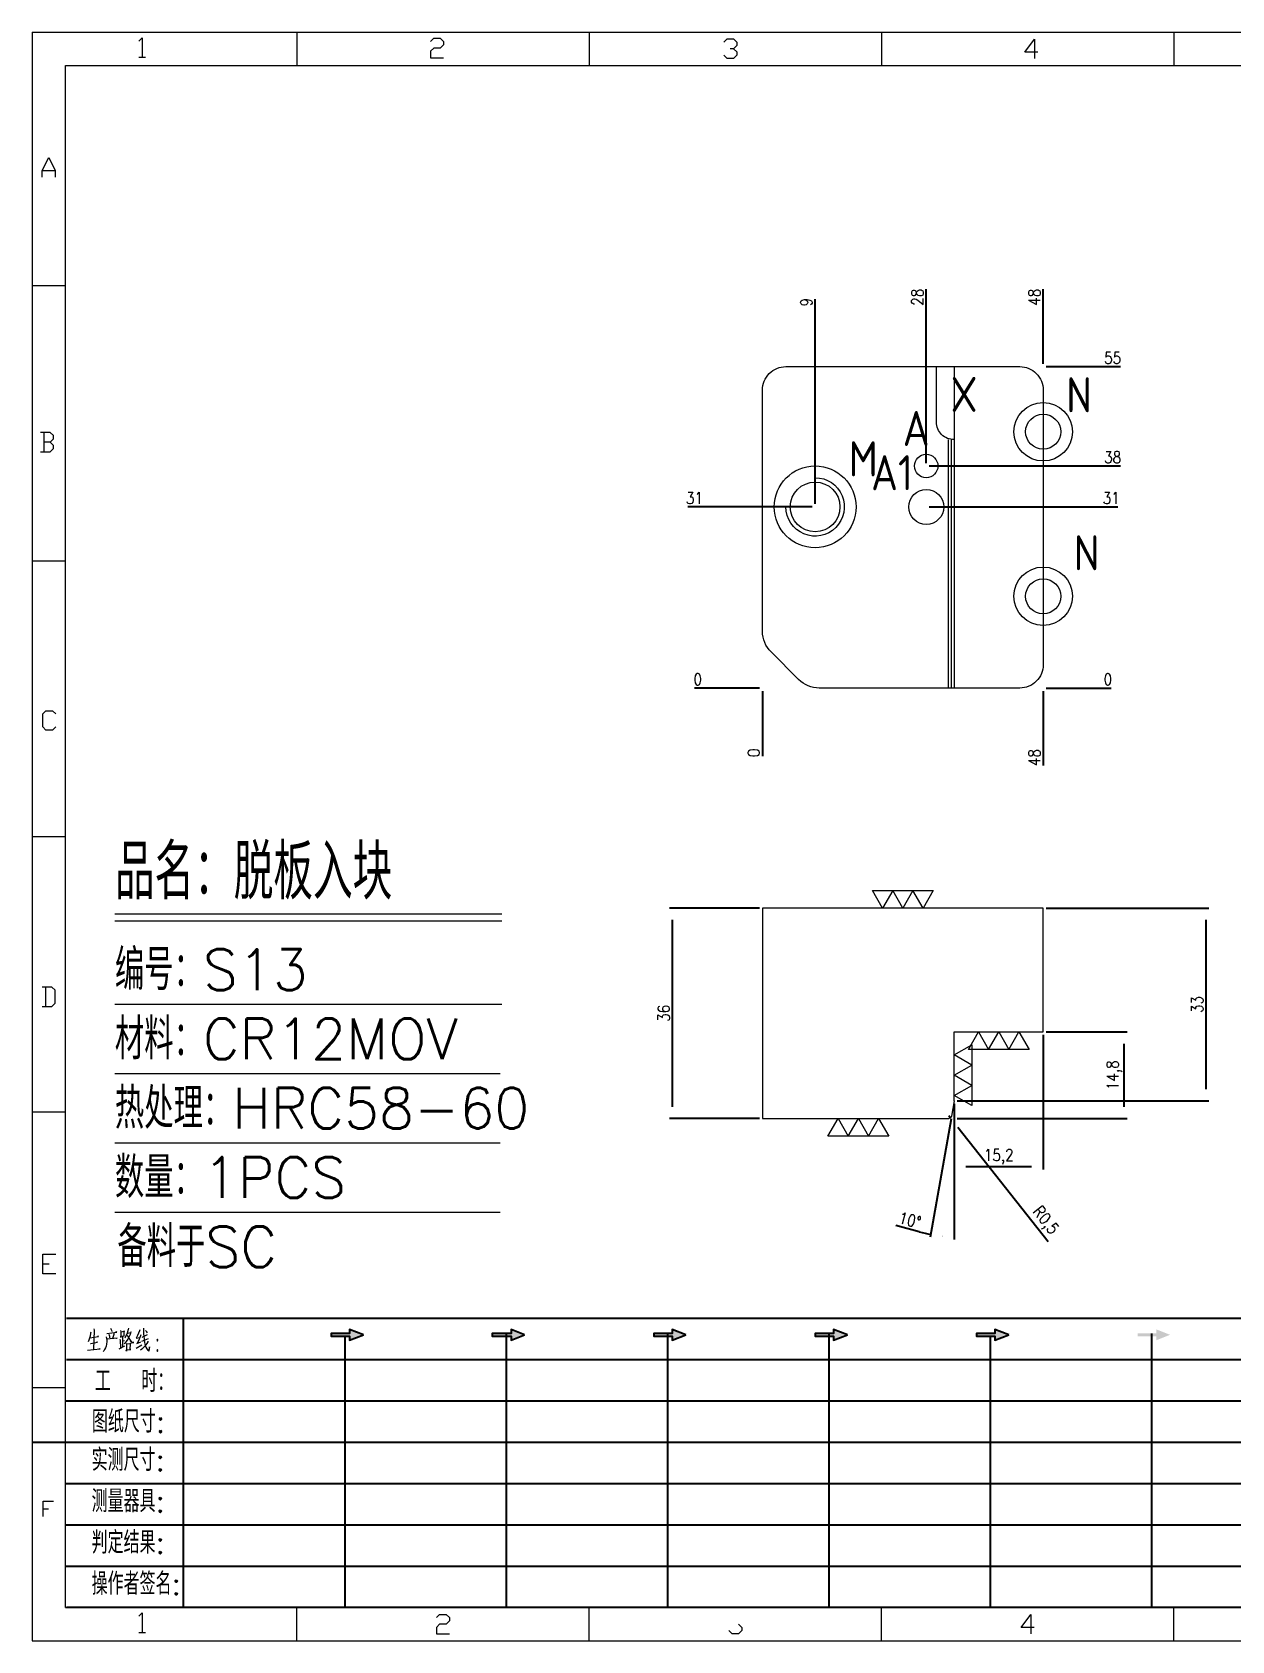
# Model space of a CAD drawing. Header units: millimetres. Extents: x 88508 to 142116, y -5268 to 20283.
# Drawn here: x 103337.4 to 103542.5, y 3909.3 to 4184.5 of the extents above; entities that cross this region are included whole.
import ezdxf
from ezdxf.enums import TextEntityAlignment as Align

# ---------------------------------------------------------------- set-up
doc = ezdxf.new("R2010")
doc.units = ezdxf.units.MM
doc.linetypes.add('HIDDEN', pattern=[0])
for name, color, linetype in [('DIM', 4, 'Continuous'), ('PS_P', 2, 'Continuous'), ('TEXT', 4, 'Continuous')]:
    doc.layers.add(name, color=color, linetype=linetype)
doc.styles.add('chinesef_fs', font='simplex.shx', dxfattribs={"bigfont": 'gbcbig.shx'})
doc.styles.add('gbenor', font='gbenor.shx', dxfattribs={"bigfont": 'gbcbig.shx'})
doc.styles.add('GBENOR_', font='gbenor.shx', dxfattribs={"bigfont": 'gbcbig'})
doc.styles.get("Standard").update_dxf_attribs({"font": 'txt.shx', "width": 0.85, "bigfont": 'ctxt.shx'})
doc.styles.add('TXT', font='txt.shx', dxfattribs={"width": 0.8, "bigfont": 'ctxt.shx'})
doc.dimstyles.new('T-2-WX', dxfattribs={"dimtxt": 2, "dimasz": 2, "dimexe": 0.5, "dimexo": 0.5, "dimgap": 0.5, "dimtad": 1, "dimtxsty": 'Standard', "dimblk": 'OPEN30', "dimcen": 0, "dimazin": 3, "dimtfac": 1, "dimtmove": 0, "dimatfit": 3, "dimldrblk": 'OPEN30', "dimlwd": -1, "dimlwe": -1})

# ---------------------------------------------------------------- blocks, each defined once
blk = doc.blocks.new('U40')
for points in [[(351.8, 337.7), (351.8, 333.2), (367, 339.3), (351.8, 345.3), (351.8, 340.8), (331.2, 340.8), (331.2, 337.7)], [(545.7, 339.3), (530.6, 345.3), (530.6, 340.8), (509.9, 340.8), (509.9, 337.7), (530.6, 337.7), (530.6, 333.2)], [(724.5, 339.3), (709.3, 345.3), (709.3, 340.8), (688.7, 340.8), (688.7, 337.7), (709.3, 337.7), (709.3, 333.2)], [(903.3, 339.3), (888.1, 345.3), (888.1, 340.8), (867.5, 340.8), (867.5, 337.7), (888.1, 337.7), (888.1, 333.2)], [(1082.1, 339.3), (1066.9, 345.3), (1066.9, 340.8), (1046.3, 340.8), (1046.3, 337.7), (1066.9, 337.7), (1066.9, 333.2)], [(1245.7, 337.7), (1245.7, 333.2), (1260.9, 339.3), (1245.7, 345.3), (1245.7, 340.8), (1225.1, 340.8), (1225.1, 337.7)]]:
    blk.add_hatch(color=3).paths.add_polyline_path(points)
at = {"color": 254, "lineweight": 18}
for p, q in [((0, 1783.5), (0, 0)), ((0, 1783.5), (2530.2, 1783.5)), ((941.1, 1783.5), (941.1, 1746.5)), ((1265.1, 1783.5), (1265.1, 1746.5)), ((37, 37), (37, 1746.5)), ((37, 1746.5), (2493.2, 1746.5)), ((0, 1502.7), (37, 1502.7)), ((0, 1197.2), (37, 1197.2)), ((0, 891.7), (37, 891.7)), ((0, 586.3), (37, 586.3)), ((0, 280.8), (37, 280.8)), ((37, 37), (2493.2, 37)), ((941.1, 0), (941.1, 37)), ((1265.1, 0), (1265.1, 37)), ((0, 0), (2530.2, 0))]:
    blk.add_line(p, q, dxfattribs=at)
at = {"color": 254, "linetype": 'Continuous', "lineweight": 18}
for p, q in [((293.1, 1783.5), (293.1, 1746.5)), ((617.1, 1783.5), (617.1, 1746.5)), ((293.1, 0), (293.1, 37)), ((617.1, 0), (617.1, 37))]:
    blk.add_line(p, q, dxfattribs=at)
for p, q in [((38, 357.6), (1598.2, 357.6)), ((38, 311.8), (1598.2, 311.8)), ((37.1, 266), (1598.2, 266)), ((0.1, 220.2), (1598.2, 220.2)), ((37.1, 174.4), (1598.2, 174.4)), ((37.1, 128.6), (1598.2, 128.6)), ((37.1, 82.8), (1598.2, 82.8))]:
    blk.add_line(p, q)
at = {"color": 254}
for p, q in [((167.8, 37), (167.8, 357.6)), ((525.5, 37), (525.5, 340.8)), ((704.3, 37), (704.3, 340.8)), ((883.1, 37), (883.1, 340.8)), ((1240.6, 37), (1240.6, 340.8)), ((346.7, 37), (346.7, 337.9)), ((1061.9, 37), (1061.9, 337.7)), ((1598.2, 37), (38, 37))]:
    blk.add_line(p, q, dxfattribs=at)
at = {"color": 92, "lineweight": 18}
for points in [[(118.3, 1773.7), (121.9, 1777.3), (121.9, 1755.8)], [(441.4, 1773.1), (445, 1776.7), (452.2, 1776.7), (455.8, 1773.1), (455.8, 1769.5), (452.2, 1765.9), (445, 1765.9), (441.4, 1762.3), (441.4, 1755.1), (455.8, 1755.1)], [(766.4, 1772.4), (770, 1776), (777.2, 1776), (780.8, 1772.4), (780.8, 1768.8), (777.2, 1765.2), (773.6, 1765.2)], [(1114.4, 1761.4), (1100, 1761.4), (1110.8, 1775.8), (1110.8, 1754.2)], [(118.3, 1755.8), (125.5, 1755.8)], [(777.2, 1765.2), (780.8, 1761.6), (780.8, 1758), (777.2, 1754.4), (770, 1754.4), (766.4, 1758)], [(11.1, 1622.8), (11.1, 1630), (18.3, 1644.4), (25.5, 1630), (25.5, 1622.8)], [(11.1, 1630), (25.5, 1630)], [(20, 1329), (23.6, 1332.6), (23.6, 1336.2), (20, 1339.8), (9.2, 1339.8)], [(12.8, 1339.8), (12.8, 1318.2)], [(9.2, 1318.2), (20, 1318.2), (23.6, 1321.8), (23.6, 1325.4), (20, 1329), (12.8, 1329)], [(26.1, 1013.2), (22.5, 1009.6), (15.3, 1009.6), (11.7, 1013.2), (11.7, 1027.6), (15.3, 1031.2), (22.5, 1031.2), (26.1, 1027.6)], [(11, 703.2), (21.8, 703.2), (25.4, 706.8), (25.4, 721.2), (21.8, 724.8), (11, 724.8)], [(14.6, 724.8), (14.6, 703.2)], [(26.1, 407), (11.7, 407), (11.7, 428.6), (26.1, 428.6)], [(11.7, 417.8), (18.9, 417.8)], [(12.3, 137.7), (12.3, 155), (23.8, 155)], [(12.3, 146.4), (18.1, 146.4)], [(118.3, 27.4), (121.9, 31), (121.9, 9.4)], [(447.9, 25.7), (451.5, 29.3), (458.7, 29.3), (462.3, 25.7), (462.3, 22.1), (458.7, 18.5), (451.5, 18.5), (447.9, 14.9), (447.9, 7.7), (462.3, 7.7)], [(782.7, 18.5), (786.3, 14.9), (786.3, 11.3), (782.7, 7.7), (775.5, 7.7), (771.9, 11.3)], [(1110.3, 14.9), (1095.9, 14.9), (1106.7, 29.3), (1106.7, 7.7)], [(118.3, 9.4), (125.5, 9.4)]]:
    blk.add_lwpolyline(points, dxfattribs=at)
at = {"color": 92, "lineweight": 0}
for points in [[(65, 342.2), (64.8, 341), (64.1, 337.9), (63.6, 335.7), (62.8, 333.5), (62.1, 331.4)], [(68.4, 345.9), (68.7, 344.4), (68.1, 322.9)], [(82.6, 340.8), (93.7, 342.2), (93.3, 342.4), (92.4, 342)], [(86.1, 336.1), (86, 337.5), (85.3, 339.8)], [(86.7, 346.7), (87.9, 344.6), (88.3, 343)], [(90.3, 341), (90.4, 339.6), (89.1, 335.3)], [(97.8, 344), (98.1, 342.6), (98.1, 340.8), (98.1, 337.9), (98.1, 336.3), (98.2, 337.7), (102.1, 338.3), (101.8, 338.3), (102.1, 343.6), (102.1, 343.2), (102.1, 342.8), (98.2, 342.2)], [(105.5, 341.2), (105.9, 341), (109.6, 341.8), (109.3, 342.6), (108.5, 339.6), (107.6, 337.3), (106.9, 335.9), (105.9, 334.3), (104.3, 332), (103.1, 330.4), (101.9, 329.4)], [(106.6, 346.5), (106.5, 345.2), (105.1, 341.2), (104.2, 338.9), (103.1, 336.3), (102.6, 335.5)], [(104.9, 339.1), (105.3, 338.7), (107, 335.7), (108.6, 333.3), (109.9, 331.2), (110.3, 330.8), (112.6, 330.8), (110.2, 331.2), (109, 332.6)], [(119.3, 344.8), (119.1, 343.8), (116.8, 338.5), (115.4, 335.5), (119.3, 336.3)], [(120.3, 339.4), (118.1, 333.5), (116.4, 330), (116.1, 329.8), (120.5, 331.4)], [(121.7, 336.7), (127.7, 339.6)], [(123.4, 346.5), (123.5, 345.4), (123.5, 340.8), (123.8, 337.3), (124, 335.3), (124.2, 333.1), (124.5, 331), (124.8, 329), (125.2, 327.4), (125.9, 325.7), (126.9, 323.9), (127.9, 322.7), (128.9, 321.7), (129.6, 321.3), (129.9, 326.1), (129.4, 321.5)], [(127.7, 341.6), (127.2, 342.4), (125.7, 344.2)], [(61.4, 322.3), (68.2, 322.9), (75.3, 323.7), (74.9, 323.9), (73.8, 323.5)], [(63.8, 335.9), (73.4, 337.5), (73.1, 337.7), (72.5, 337.3)], [(64.5, 329.6), (64.8, 329.6), (65.1, 329.6), (72.5, 331), (71.9, 331), (70.9, 330.8)], [(82.6, 335.1), (82.6, 331.8), (82.3, 329), (81.9, 326.8), (81.2, 324.9), (80.3, 323.1), (79.6, 321.9), (78.8, 320.9)], [(93.3, 335.5), (94.1, 335.7), (94.3, 335.5), (82.6, 334.3), (82.6, 335.1), (82.2, 336.9)], [(96.5, 323.9), (102.8, 327.2)], [(97.2, 334.3), (97.5, 333.5), (97.7, 324.7)], [(100.2, 337.9), (100.1, 325.9)], [(100.2, 332.6), (102.4, 333.1)], [(104.2, 330), (104.5, 329), (104.5, 321.1), (104.3, 322.1), (104.5, 322.7), (109.2, 323.1), (108.6, 323.1), (109, 329.2), (109, 330), (109.3, 329.4), (108.6, 329.4), (104.6, 328.8)], [(115.3, 324.3), (121.5, 328.2)], [(128.2, 332.4), (128.1, 331.6), (126.9, 329.6), (125.8, 328), (124.5, 326.3), (123, 324.7), (121.4, 323.3), (120.1, 322.3)], [(121.4, 332.2), (128.8, 335.1)]]:
    blk.add_lwpolyline(points, dxfattribs=at)
for points in [[(367, 339.3), (351.8, 345.3), (351.8, 340.8), (331.2, 340.8), (331.2, 337.7), (351.8, 337.7), (351.8, 333.2), (367, 339.3)], [(545.7, 339.3), (530.6, 345.3), (530.6, 340.8), (509.9, 340.8), (509.9, 337.7), (530.6, 337.7), (530.6, 333.2), (545.7, 339.3)], [(724.5, 339.3), (709.3, 345.3), (709.3, 340.8), (688.7, 340.8), (688.7, 337.7), (709.3, 337.7), (709.3, 333.2), (724.5, 339.3)], [(903.3, 339.3), (888.1, 345.3), (888.1, 340.8), (867.5, 340.8), (867.5, 337.7), (888.1, 337.7), (888.1, 333.2), (903.3, 339.3)], [(1082.1, 339.3), (1066.9, 345.3), (1066.9, 340.8), (1046.3, 340.8), (1046.3, 337.7), (1066.9, 337.7), (1066.9, 333.2), (1082.1, 339.3)]]:
    blk.add_lwpolyline(points)
for points in [[(138.7, 332.4), (139.4, 333.5), (138.7, 334.5), (138, 333.5)], [(138.7, 320.9), (139.4, 321.9), (138.7, 322.9), (138, 321.9)]]:
    blk.add_lwpolyline(points, close=True, dxfattribs=at)
at = {"color": 3, "style": 'chinesef_fs'}
for s, p in [('工  时：', (69.5, 275.7)), ('图纸尺寸:', (66.2, 230.9)), ('实测尺寸:', (65.9, 188.4)), ('测量器具:', (65.9, 142.6)), ('判定结果:', (65.9, 96.8)), ('操作者签名:', (65.9, 51))]:
    blk.add_text(s, height=24.57, dxfattribs=at).set_placement(p)
at = {"lineweight": 18, "style": 'GBENOR_'}
blk.add_attdef('文档路径', (2126, 386.9), '', height=17.8, dxfattribs=at)
at = {"lineweight": 20, "style": 'TXT'}
for tag, height, p in [('18-**-**', 16.3, (1866.6, 256.2)), ('客户名称', 16.1, (1741.1, 134, 0)), ('料厚:', 16.1, (1741.3, 93.2, 0))]:
    blk.add_attdef(tag, text='', height=height, dxfattribs=at).set_placement(p, align=Align.MIDDLE)
for tag, p, height in [('88888', (1850.9, 207.5), 14.9), ('材质:', (1691.2, 168, 0), 16.1), ('核准', (1869.4, 127.5, 0), 16.1), ('设计', (1868.8, 88.3, 0), 16.1), ('绘图', (1868.2, 49.1, 0), 16.1)]:
    blk.add_attdef(tag, p, '', height=height, dxfattribs=at)
for tag, p, height, width in [('3', (2234.7, 206.9), 15.8, 0.7), ('4', (2234.7, 167.4), 15.8, 0.7), ('核准日期', (2041.1, 124.2, 0), 16.1, 0.68), ('设计日期', (2041.1, 84.5, 0), 16.1, 0.68), ('1', (2251.9, 85.9), 14.6, 0.7), ('绘图日期', (2040.9, 46.4, 0), 16.1, 0.68), ('2', (2235, 49.2), 14.6, 0.7)]:
    blk.add_attdef(tag, p, '', height=height, dxfattribs=dict(at, width=width))
blk = doc.blocks.new('*D9124')
at = {"layer": 'Defpoints', "color": 0}
for p in [(103462.27, 4072.31), (103510.27, 4072.31), (103520.27, 4072.31)]:
    blk.add_point(p, dxfattribs=at)
at = {"layer": 'DIM', "color": 0}
blk.add_line((103510.77, 4072.31), (103521.9, 4072.31), dxfattribs=at)
at = {"layer": 'DIM', "color": 0, "lineweight": 5, "insert": (103521.34, 4073.81), "char_height": 2, "attachment_point": 5}
blk.add_mtext('0', dxfattribs=at)
blk = doc.blocks.new('_Open30')
blk = doc.blocks.new('*D9125')
at = {"layer": 'Defpoints', "color": 0}
for p in [(103490.27, 4103.31), (103520.27, 4103.31), (103462.27, 4072.31)]:
    blk.add_point(p, dxfattribs=at)
at = {"layer": 'DIM', "color": 0}
for p, q in [((103490.77, 4103.31), (103512.27, 4103.31)), ((103512.27, 4103.31), (103516.27, 4103.31)), ((103516.27, 4103.31), (103523.04, 4103.31))]:
    blk.add_line(p, q, dxfattribs=at)
at = {"layer": 'DIM', "color": 0, "lineweight": 5, "insert": (103521.9, 4104.81), "char_height": 2, "attachment_point": 5}
blk.add_mtext('31', dxfattribs=at)
blk = doc.blocks.new('*D9126')
at = {"layer": 'Defpoints', "color": 0}
for p in [(103490.27, 4110.31), (103520.27, 4110.31), (103462.27, 4072.31)]:
    blk.add_point(p, dxfattribs=at)
at = {"layer": 'DIM', "color": 0}
for p, q in [((103490.77, 4110.31), (103512.27, 4110.31)), ((103512.27, 4110.31), (103516.27, 4110.31)), ((103516.27, 4110.31), (103523.52, 4110.31))]:
    blk.add_line(p, q, dxfattribs=at)
at = {"layer": 'DIM', "color": 0, "lineweight": 5, "insert": (103522.15, 4111.81), "char_height": 2, "attachment_point": 5}
blk.add_mtext('38', dxfattribs=at)
blk = doc.blocks.new('*D9127')
at = {"layer": 'Defpoints', "color": 0}
for p in [(103510.27, 4127.31), (103520.27, 4127.31), (103462.27, 4072.31)]:
    blk.add_point(p, dxfattribs=at)
at = {"layer": 'DIM', "color": 0}
for p, q in [((103510.77, 4127.31), (103514.27, 4127.31)), ((103514.27, 4127.31), (103516.27, 4127.31)), ((103516.27, 4127.31), (103523.52, 4127.31))]:
    blk.add_line(p, q, dxfattribs=at)
at = {"layer": 'DIM', "color": 0, "lineweight": 5, "insert": (103522.15, 4128.81), "char_height": 2, "attachment_point": 5}
blk.add_mtext('55', dxfattribs=at)
blk = doc.blocks.new('*D9128')
at = {"layer": 'Defpoints', "color": 0}
for p in [(103452.27, 4072.31), (103462.27, 4072.31), (103462.27, 4072.31)]:
    blk.add_point(p, dxfattribs=at)
at = {"layer": 'DIM', "color": 0}
blk.add_line((103461.77, 4072.31), (103450.64, 4072.31), dxfattribs=at)
at = {"layer": 'DIM', "color": 0, "lineweight": 5, "insert": (103451.2, 4073.81), "char_height": 2, "attachment_point": 5}
blk.add_mtext('0', dxfattribs=at)
blk = doc.blocks.new('*D9129')
at = {"layer": 'Defpoints', "color": 0}
for p in [(103452.27, 4103.31), (103471.27, 4103.31), (103462.27, 4072.31)]:
    blk.add_point(p, dxfattribs=at)
at = {"layer": 'DIM', "color": 0}
for p, q in [((103456.27, 4103.31), (103449.5, 4103.31)), ((103460.27, 4103.31), (103456.27, 4103.31)), ((103470.77, 4103.31), (103460.27, 4103.31))]:
    blk.add_line(p, q, dxfattribs=at)
at = {"layer": 'DIM', "color": 0, "lineweight": 5, "insert": (103450.64, 4104.81), "char_height": 2, "attachment_point": 5}
blk.add_mtext('31', dxfattribs=at)
blk = doc.blocks.new('*D9130')
at = {"layer": 'Defpoints', "color": 0}
for p in [(103462.27, 4072.31), (103510.27, 4072.31), (103510.27, 4062.31)]:
    blk.add_point(p, dxfattribs=at)
at = {"layer": 'DIM', "color": 0}
for p, q in [((103510.27, 4071.81), (103510.27, 4068.31)), ((103510.27, 4068.31), (103510.27, 4066.31)), ((103510.27, 4066.31), (103510.27, 4059.06))]:
    blk.add_line(p, q, dxfattribs=at)
at = {"layer": 'DIM', "color": 0, "lineweight": 5, "insert": (103508.77, 4060.43), "char_height": 2, "attachment_point": 5, "rotation": 90}
blk.add_mtext('48', dxfattribs=at)
blk = doc.blocks.new('*D9131')
at = {"layer": 'Defpoints', "color": 0}
for p in [(103462.27, 4072.31), (103462.27, 4072.31), (103462.27, 4062.31)]:
    blk.add_point(p, dxfattribs=at)
at = {"layer": 'DIM', "color": 0}
blk.add_line((103462.27, 4071.81), (103462.27, 4060.68), dxfattribs=at)
at = {"layer": 'DIM', "color": 0, "lineweight": 5, "insert": (103460.77, 4061.24), "char_height": 2, "attachment_point": 5, "rotation": 90}
blk.add_mtext('0', dxfattribs=at)
blk = doc.blocks.new('*D9132')
at = {"layer": 'Defpoints', "color": 0}
for p in [(103510.27, 4137.31), (103510.27, 4127.31), (103462.27, 4072.31)]:
    blk.add_point(p, dxfattribs=at)
at = {"layer": 'DIM', "color": 0}
for p, q in [((103510.27, 4133.31), (103510.27, 4140.56)), ((103510.27, 4131.31), (103510.27, 4133.31)), ((103510.27, 4127.81), (103510.27, 4131.31))]:
    blk.add_line(p, q, dxfattribs=at)
at = {"layer": 'DIM', "color": 0, "lineweight": 5, "insert": (103508.77, 4139.19), "char_height": 2, "attachment_point": 5, "rotation": 90}
blk.add_mtext('48', dxfattribs=at)
blk = doc.blocks.new('*D9133')
at = {"layer": 'Defpoints', "color": 0}
for p in [(103490.27, 4137.31), (103490.27, 4110.31), (103462.27, 4072.31)]:
    blk.add_point(p, dxfattribs=at)
at = {"layer": 'DIM', "color": 0}
for p, q in [((103490.27, 4133.31), (103490.27, 4140.56)), ((103490.27, 4129.31), (103490.27, 4133.31)), ((103490.27, 4110.81), (103490.27, 4129.31))]:
    blk.add_line(p, q, dxfattribs=at)
at = {"layer": 'DIM', "color": 0, "lineweight": 5, "insert": (103488.77, 4139.19), "char_height": 2, "attachment_point": 5, "rotation": 90}
blk.add_mtext('28', dxfattribs=at)
blk = doc.blocks.new('*D9134')
at = {"layer": 'Defpoints', "color": 0}
for p in [(103471.27, 4137.31), (103471.27, 4103.31), (103462.27, 4072.31)]:
    blk.add_point(p, dxfattribs=at)
at = {"layer": 'DIM', "color": 0}
for p, q in [((103471.27, 4133.31), (103471.27, 4138.86)), ((103471.27, 4129.31), (103471.27, 4133.31)), ((103471.27, 4103.81), (103471.27, 4129.31))]:
    blk.add_line(p, q, dxfattribs=at)
at = {"layer": 'DIM', "color": 0, "lineweight": 5, "insert": (103469.77, 4138.34), "char_height": 2, "attachment_point": 5, "rotation": 90}
blk.add_mtext('9', dxfattribs=at)
blk = doc.blocks.new('*D9135')
at = {"layer": 'Defpoints', "color": 0}
for p in [(103510.27, 4013.47), (103524.14, 4013.47), (103495.07, 3998.67)]:
    blk.add_point(p, dxfattribs=at)
at = {"layer": 'DIM', "color": 0}
for p, q in [((103510.77, 4013.47), (103524.64, 4013.47)), ((103524.14, 4000.67), (103524.14, 4011.47)), ((103495.57, 3998.67), (103524.64, 3998.67))]:
    blk.add_line(p, q, dxfattribs=at)
at = {"layer": 'DIM', "color": 0, "lineweight": 5, "insert": (103522.45, 4006.07), "char_height": 2, "attachment_point": 5, "rotation": 90}
blk.add_mtext('14,8', dxfattribs=at)
blk = doc.blocks.new('*D9136')
at = {"layer": 'Defpoints', "color": 0}
for p in [(103510.27, 4013.47), (103495.07, 3998.67), (103495.07, 3990.42)]:
    blk.add_point(p, dxfattribs=at)
at = {"layer": 'DIM', "color": 0}
for p, q in [((103510.27, 4012.97), (103510.27, 3989.92)), ((103495.07, 3998.17), (103495.07, 3989.92)), ((103508.27, 3990.42), (103497.07, 3990.42))]:
    blk.add_line(p, q, dxfattribs=at)
at = {"layer": 'DIM', "color": 0, "lineweight": 5, "insert": (103502.67, 3992.11), "char_height": 2, "attachment_point": 5}
blk.add_mtext('15,2', dxfattribs=at)
blk = doc.blocks.new('*D9137')
at = {"layer": 'Defpoints', "color": 0}
for p in [(103446.89, 4034.67), (103462.27, 4034.67), (103462.27, 3998.67)]:
    blk.add_point(p, dxfattribs=at)
at = {"layer": 'DIM', "color": 0}
for p, q in [((103461.77, 4034.67), (103446.39, 4034.67)), ((103446.89, 4000.67), (103446.89, 4032.67)), ((103461.77, 3998.67), (103446.39, 3998.67))]:
    blk.add_line(p, q, dxfattribs=at)
at = {"layer": 'DIM', "color": 0, "lineweight": 5, "insert": (103445.39, 4016.67), "char_height": 2, "attachment_point": 5, "rotation": 90}
blk.add_mtext('36', dxfattribs=at)
blk = doc.blocks.new('*D9939')
at = {"layer": 'Defpoints', "color": 0}
for p in [(103495.07, 4013.47), (103495.07, 4001.67), (103495.07, 4001.67), (103494.61, 3999.08), (103493.72, 3978.52)]:
    blk.add_point(p, dxfattribs=at)
at = {"layer": 'DIM', "color": 0}
for p, q in [((103495.07, 4001.17), (103495.07, 3977.98)), ((103494.53, 3998.59), (103490.96, 3978.34)), ((103489.09, 3979.27), (103485.07, 3980.34))]:
    blk.add_line(p, q, dxfattribs=at)
for start, end in [(255.0561, 260), (264.9439, 265.0561)]:
    blk.add_arc((103495.07, 4001.67), 23.19, start, end, dxfattribs=at)
at = {"layer": 'DIM', "color": 0, "lineweight": 5, "insert": (103487.48, 3981.3), "char_height": 2, "attachment_point": 5, "rotation": 345.0561}
blk.add_mtext('10%%d', dxfattribs=at)
blk = doc.blocks.new('*D9940')
at = {"layer": 'Defpoints', "color": 0}
for p in [(103494.12, 3999.17), (103494.43, 3998.78)]:
    blk.add_point(p, dxfattribs=at)
at = {"layer": 'DIM', "color": 0}
for p, q in [((103494.12, 3999.17), (103494.43, 3998.78)), ((103495.67, 3997.21), (103511.12, 3977.64))]:
    blk.add_line(p, q, dxfattribs=at)
at = {"layer": 'DIM', "color": 0, "lineweight": 5, "insert": (103510.53, 3981.11), "char_height": 2, "attachment_point": 5, "rotation": 308.2835}
blk.add_mtext('R0,5', dxfattribs=at)
blk = doc.blocks.new('*D9944')
at = {"layer": 'Defpoints', "color": 0}
for p in [(103510.27, 4034.67), (103538.12, 4034.67), (103495.07, 4001.67)]:
    blk.add_point(p, dxfattribs=at)
at = {"layer": 'DIM', "color": 0}
for p, q in [((103510.77, 4034.67), (103538.62, 4034.67)), ((103538.12, 4003.67), (103538.12, 4032.67)), ((103495.57, 4001.67), (103538.62, 4001.67))]:
    blk.add_line(p, q, dxfattribs=at)
at = {"layer": 'DIM', "color": 0, "lineweight": 5, "insert": (103536.62, 4018.17), "char_height": 2, "attachment_point": 5, "rotation": 90}
blk.add_mtext('33', dxfattribs=at)

msp = doc.modelspace()

# ---------------------------------------------------------------- linework, layer by layer
at = {"layer": 'DIM', "color": 4, "linetype": 'Continuous', "lineweight": 5}
for p, q in [((103351.524, 4033.712), (103417.716, 4033.712)), ((103351.524, 4032.493), (103417.716, 4032.493)), ((103351.524, 4018.202), (103417.716, 4018.202)), ((103351.524, 4006.352), (103417.428, 4006.352)), ((103351.524, 3994.501), (103417.428, 3994.501)), ((103351.524, 3982.651), (103417.428, 3982.651))]:
    msp.add_line(p, q, dxfattribs=at)
at = {"layer": 'DIM', "color": 7, "lineweight": 5}
msp.add_line((103492.007, 3998.671), (103492.007, 3998.671), dxfattribs=at)
at = {"layer": 'DIM', "color": 4, "lineweight": 5}
for points in [[(103491.465, 4037.671), (103489.733, 4034.671), (103488.001, 4037.671), (103486.269, 4034.671), (103484.537, 4037.671), (103482.805, 4034.671), (103481.073, 4037.671), (103491.465, 4037.671)], [(103497.473, 4010.471), (103499.205, 4013.471), (103500.937, 4010.471), (103502.669, 4013.471), (103504.401, 4010.471), (103506.133, 4013.471), (103507.865, 4010.471), (103497.473, 4010.471)], [(103498.069, 4000.875), (103495.069, 4002.607), (103498.069, 4004.339), (103495.069, 4006.071), (103498.069, 4007.803), (103495.069, 4009.535), (103498.069, 4011.267), (103498.069, 4000.875)], [(103473.473, 3995.671), (103475.205, 3998.671), (103476.937, 3995.671), (103478.669, 3998.671), (103480.401, 3995.671), (103482.133, 3998.671), (103483.865, 3995.671), (103473.473, 3995.671)]]:
    msp.add_lwpolyline(points, close=True, dxfattribs=at)
at = {"layer": 'PS_P', "linetype": 'HIDDEN', "lineweight": 5, "ltscale": 20}
msp.add_line((103495.069, 4127.309), (103495.069, 4072.309), dxfattribs=at)
at = {"layer": 'PS_P', "linetype": 'HIDDEN', "lineweight": 5, "ltscale": 2}
for p, q in [((103494.039, 4114.864), (103494.039, 4072.309)), ((103494.539, 4114.864), (103494.539, 4072.309))]:
    msp.add_line(p, q, dxfattribs=at)
at = {"layer": 'PS_P', "linetype": 'Continuous', "lineweight": 5}
msp.add_lwpolyline([(103462.269, 4082.027), (103462.269, 4123.309, -0.4142136), (103466.269, 4127.309), (103506.269, 4127.309, -0.4142136), (103510.269, 4123.309), (103510.269, 4076.309, -0.4142136), (103506.269, 4072.309), (103471.987, 4072.309, -0.1989124), (103468.452, 4073.774), (103463.734, 4078.492, -0.1989124)], format="xyb", close=True, dxfattribs=at)
at = {"layer": 'PS_P', "linetype": 'HIDDEN', "lineweight": 5, "ltscale": 20}
msp.add_lwpolyline([(103495.069, 4114.828, -0.4203053), (103492.007, 4117.827), (103492.007, 4127.309), (103495.069, 4127.309)], format="xyb", close=True, dxfattribs=at)
at = {"layer": 'PS_P', "lineweight": 5}
for points in [[(103471.269, 4108.309, -2.4142136), (103466.269, 4103.309)], [(103495.069, 4001.671), (103494.613, 3999.084, -0.3639702), (103494.121, 3998.671)]]:
    msp.add_lwpolyline(points, format="xyb", dxfattribs=at)
at = {"layer": 'PS_P', "linetype": 'Continuous', "lineweight": 5}
msp.add_lwpolyline([(103495.069, 4001.671), (103495.069, 4013.471), (103510.269, 4013.471), (103510.269, 4034.671), (103462.269, 4034.671), (103462.269, 3998.671), (103494.121, 3998.671)], dxfattribs=at)
at = {"layer": 'PS_P', "color": 6, "linetype": 'Continuous', "lineweight": 5}
for centre, radius in [((103510.27, 4116.169), 5), ((103510.27, 4116.169), 3), ((103510.27, 4088.017), 5), ((103510.27, 4088.017), 3)]:
    msp.add_circle(centre, radius, dxfattribs=at)
at = {"layer": 'PS_P', "color": 6, "lineweight": 5}
for centre in [(103510.27, 4116.169), (103510.27, 4088.017)]:
    msp.add_circle(centre, 3, dxfattribs=at)
at = {"layer": 'PS_P', "color": 1, "lineweight": 5}
for centre, radius in [((103490.269, 4110.309), 2), ((103490.269, 4103.309), 3)]:
    msp.add_circle(centre, radius, dxfattribs=at)
at = {"layer": 'PS_P', "linetype": 'HIDDEN', "lineweight": 5, "ltscale": 5}
msp.add_circle((103471.269, 4103.309), 7, dxfattribs=at)
at = {"layer": 'PS_P', "lineweight": 5}
msp.add_circle((103471.269, 4103.309), 4.25, dxfattribs=at)

# ---------------------------------------------------------------- block references
at = {"lineweight": 5, "ltscale": 3, "xscale": 0.1543228231708604, "yscale": 0.1543228231690336, "zscale": 0.1543228231693139}
msp.add_blockref('U40', (103337.381, 3909.301), dxfattribs=at)

# ---------------------------------------------------------------- texts
at = {"layer": 'DIM', "color": 3, "linetype": 'Continuous', "lineweight": 5, "style": 'chinesef_fs'}
for s, height, p in [('品名：脱板入块', 9.4107, (103351.524, 4036.152)), ('编号：S13', 6.9709, (103351.524, 4020.642)), ('材料：CR12MOV', 6.9709, (103351.524, 4008.792)), ('热处理：HRC58-60', 6.97089, (103351.524, 3996.941)), ('数量：1PCS', 6.9709, (103351.524, 3985.091)), ('备料于SC', 6.9709, (103351.948, 3973.24))]:
    msp.add_text(s, height=height, dxfattribs=at).set_placement(p)
at = {"layer": 'TEXT', "color": 7, "lineweight": 5, "style": 'gbenor'}
for s, p in [('X', (103496.746, 4122.563)), ('A', (103488.548, 4116.733)), ('M', (103479.507, 4111.547)), ('A1', (103484.418, 4109.161))]:
    msp.add_text(s, height=6, dxfattribs=at).set_placement(p, align=Align.MIDDLE_CENTER)
at = {"layer": 'TEXT', "color": 6, "lineweight": 5, "style": 'gbenor'}
for p in [(103516.412, 4122.474), (103517.694, 4095.441)]:
    msp.add_text('N', height=6, dxfattribs=at).set_placement(p, align=Align.MIDDLE_CENTER)

# ---------------------------------------------------------------- dimensions: what is measured, and where the dimension line sits
at = {"layer": 'DIM', "color": 7, "lineweight": 5}
for feature_location, offset, dtype, origin, picture, middle in [((103510.269, 4127.309), (0, 10), 1, (103462.269, 4072.309), '*D9132', (103508.769, 4139.186)), ((103490.269, 4110.309), (0, 27), 1, (103462.269, 4072.309), '*D9133', (103488.769, 4139.186)), ((103471.269, 4103.309), (0, 34), 1, (103462.269, 4072.309), '*D9134', (103469.769, 4138.336)), ((103510.269, 4127.309), (10, 0), 0, (103462.269, 4072.309), '*D9127', (103522.146, 4128.809)), ((103490.269, 4110.309), (30, 0), 0, (103462.269, 4072.309), '*D9126', (103522.146, 4111.809)), ((103471.269, 4103.309), (-19, 0), 0, (103462.269, 4072.309), '*D9129', (103450.636, 4104.809)), ((103490.269, 4103.309), (30, 0), 0, (103462.269, 4072.309), '*D9125', (103521.903, 4104.809)), ((103462.269343206, 4072.309498289), (-10, 0), 0, (103462.269343206, 4072.309498289), '*D9128', (103451.20267654, 4073.809498289)), ((103510.269343226, 4072.309498289), (10, 0), 0, (103462.269343206, 4072.309498289), '*D9124', (103521.336009893, 4073.809498289)), ((103462.269343206, 4072.309498289), (0, -10), 1, (103462.269343206, 4072.309498289), '*D9131', (103460.769343206, 4061.242831622)), ((103510.269, 4072.309), (0, -10), 1, (103462.269, 4072.309), '*D9130', (103508.769, 4060.433))]:
    dim = msp.add_ordinate_dim(feature_location=feature_location, offset=offset, dtype=dtype, origin=origin, dimstyle='T-2-WX', dxfattribs=at)
    dim.commit()
    dim.dimension.update_dxf_attribs({"geometry": picture, "text_midpoint": middle})
for base, p1, p2, picture, middle in [((103446.89, 4034.671), (103462.269, 3998.671), (103462.269, 4034.671), '*D9137', (103445.39, 4016.671)), ((103538.124, 4034.671), (103495.069, 4001.671), (103510.269, 4034.671), '*D9944', (103536.624, 4018.171)), ((103524.144, 4013.471), (103495.069, 3998.671), (103510.269, 4013.471), '*D9135', (103522.454, 4006.071))]:
    dim = msp.add_linear_dim(base=base, p1=p1, p2=p2, angle=90, dimstyle='T-2-WX', dxfattribs=at)
    dim.commit()
    dim.dimension.update_dxf_attribs({"geometry": picture, "text_midpoint": middle})
dim = msp.add_angular_dim_2l(base=(103493.721, 3978.524), line1=((103495.069, 4001.671), (103495.069, 4013.471)), line2=((103495.069, 4001.671), (103494.613, 3999.084)), dimstyle='T-2-WX', dxfattribs=at)
dim.commit()
dim.dimension.update_dxf_attribs({"geometry": '*D9939', "text_midpoint": (103487.481, 3981.3)})
dim = msp.add_linear_dim(base=(103495.069, 3990.418), p1=(103510.269, 4013.471), p2=(103495.069, 3998.671), dimstyle='T-2-WX', dxfattribs=at)
dim.commit()
dim.dimension.update_dxf_attribs({"geometry": '*D9136', "text_midpoint": (103502.669, 3992.109)})
dim = msp.add_radius_dim(center=(103494.121, 3999.171), mpoint=(103494.431, 3998.778), dimstyle='T-2-WX', dxfattribs=at)
dim.commit()
dim.dimension.update_dxf_attribs({"geometry": '*D9940', "text_midpoint": (103509.201, 3980.065), "dimtype": 164})

doc.saveas('drawing.dxf')
